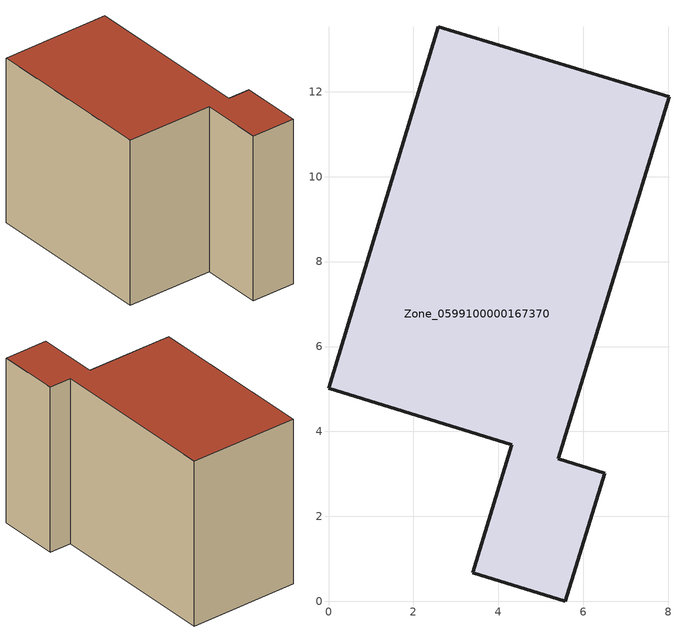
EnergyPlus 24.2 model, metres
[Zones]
Zone_0599100000167370
 floor ground (C_G): 4.32,3.69 0,5.02 2.59,13.53 8.02,11.88 5.41,3.36 6.5,3.02 5.58,0 3.4,0.67 z0
 wall outside (C_F): 3.4,0.67 5.58,0 6.5,3.02 5.41,3.36 8.02,11.88 2.59,13.53 0,5.02 4.32,3.69 3.4,0.67 z0:8.74
 roof outside (C_R): 5.41,3.36 8.02,11.88 2.59,13.53 0,5.02 4.32,3.69 3.4,0.67 5.58,0 6.5,3.02 z8.74
[BUILDING]
Pand.0599100000167370: North Axis=0; Terrain=City; Loads Convergence Tolerance Value=0.04; Temperature Convergence Tolerance Value=0.4; Solar Distribution=FullExterior; Maximum Number of Warmup Days=25; Minimum Number of Warmup Days=1
[Site:Location]
Rotterdam.The.Hague.AP_ZH_NLD Design_Conditions: Latitude=51.96; Longitude=4.45; Time Zone=1; Elevation=-4.5
[SITE:GROUNDTEMPERATURE:BUILDINGSURFACE]
18, 18, 18, 18, 18, 18, 18, 18, 18, 18, 18, 18
[MATERIAL] Thermal Absorptance=0.9; Solar Absorptance=0.7; Visible Absorptance=0.7
Name | Roughness | Thickness | Conductivity | Density | Specific Heat
G.TC.1975-1991 | MediumSmooth | 0.15 | 0.288461 | 540 | 1210
F.TC.1975-1991 | Rough | 0.3 | 0.230769 | 1920 | 840
R.TC.1975-1991 | MediumRough | 0.2 | 0.153846 | 1500 | 1000
[CONSTRUCTION]
C_G: G.TC.1975-1991
C_F: F.TC.1975-1991
C_R: R.TC.1975-1991
[ZONE]
Zone_0599100000167370: Type=1; Multiplier=1; Ceiling Height=Autocalculate; Volume=Autocalculate; Floor Area=autocalculate; Part of Total Floor Area=Yes
[ZONEINFILTRATION:DESIGNFLOWRATE]
Infil_Zone_0599100000167370: Zone or ZoneList or Space or SpaceList=Zone_0599100000167370; Schedule=AlwaysOn; Design Flow Rate Calculation Method=Flow/Area; Flow Rate per Floor Area=0.003; Constant Term Coefficient=1; Temperature Term Coefficient=0; Velocity Term Coefficient=0; Velocity Squared Term Coefficient=0
[HVACTEMPLATE:ZONE:IDEALLOADSAIRSYSTEM]
Zone_0599100000167370: Maximum Heating Supply Air Temperature=50; Minimum Cooling Supply Air Temperature=13; Maximum Heating Supply Air Humidity Ratio=0.0156; Minimum Cooling Supply Air Humidity Ratio=0.0077; Heating Limit=NoLimit; Cooling Limit=NoLimit; Dehumidification Control Type=ConstantSensibleHeatRatio; Cooling Sensible Heat Ratio=0.7; Dehumidification Setpoint=60; Humidification Control Type=None; Humidification Setpoint=30; Outdoor Air Method=None; Outdoor Air Flow Rate per Person=0.00944; Outdoor Air Flow Rate per Zone Floor Area=0; Outdoor Air Flow Rate per Zone=0; Demand Controlled Ventilation Type=None; Outdoor Air Economizer Type=NoEconomizer; Heat Recovery Type=None; Sensible Heat Recovery Effectiveness=0.7; Latent Heat Recovery Effectiveness=0.65
[ZONECONTROL:THERMOSTAT]
ThermostatControl_Zone_0599100000167370: Zone or ZoneList=Zone_0599100000167370; Control Type Schedule=DualSetpointControlType; Control 1=Thermostat_Zone_0599100000167370; Temperature Difference Between Cutout And Setpoint=0
[THERMOSTATSETPOINT:DUALSETPOINT]
Thermostat_Zone_0599100000167370: Heating Setpoint Temperature Schedule=HeatingSetpoint_Zone_0599100000167370; Cooling Setpoint Temperature Schedule=CoolingSetpoint_Zone_0599100000167370
[SCHEDULE:COMPACT]
HeatingSetpoint_Zone_0599100000167370: Through: 12/31, For: AllDays, Until: 24:00, 21
CoolingSetpoint_Zone_0599100000167370: Through: 12/31, For: AllDays, Until: 24:00, 24
DualSetpointControlType: Through: 12/31, For: AllDays, Until: 24:00, 4
AlwaysOn: Through: 12/31, For: AllDays, Until: 24:00, 1
